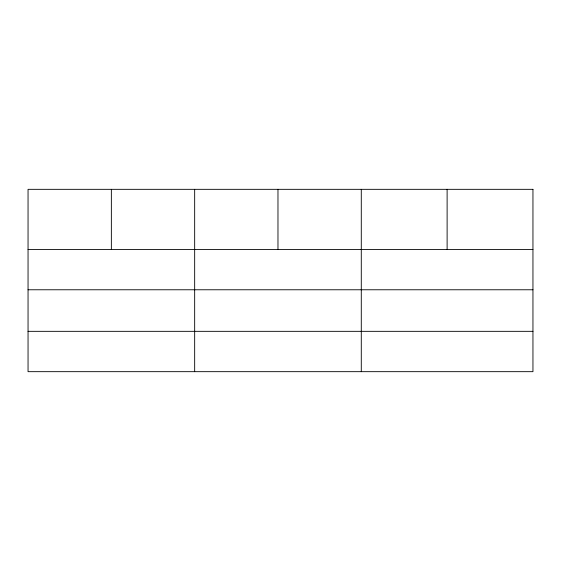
<?xml version="1.0" encoding="UTF-8"?>
<svg xmlns="http://www.w3.org/2000/svg" width="561" height="561" viewBox="0 0 561 561"><rect width="100%" height="100%" fill="white"/><g stroke="black" fill="none" stroke-linecap="round" stroke-linejoin="round"><path stroke-width="0.84" d="M28.05 249.435L532.95 249.435M28.05 289.771L532.95 289.771M28.05 331.334L532.95 331.334M447.117 189.33L447.117 249.435M361.284 189.33L361.284 371.67M277.976 189.33L277.976 249.435M194.667 189.33L194.667 371.67M111.359 189.33L111.359 249.435M532.95 189.33L28.05 189.33L28.05 371.67L532.95 371.67L532.95 189.33"/></g></svg>
